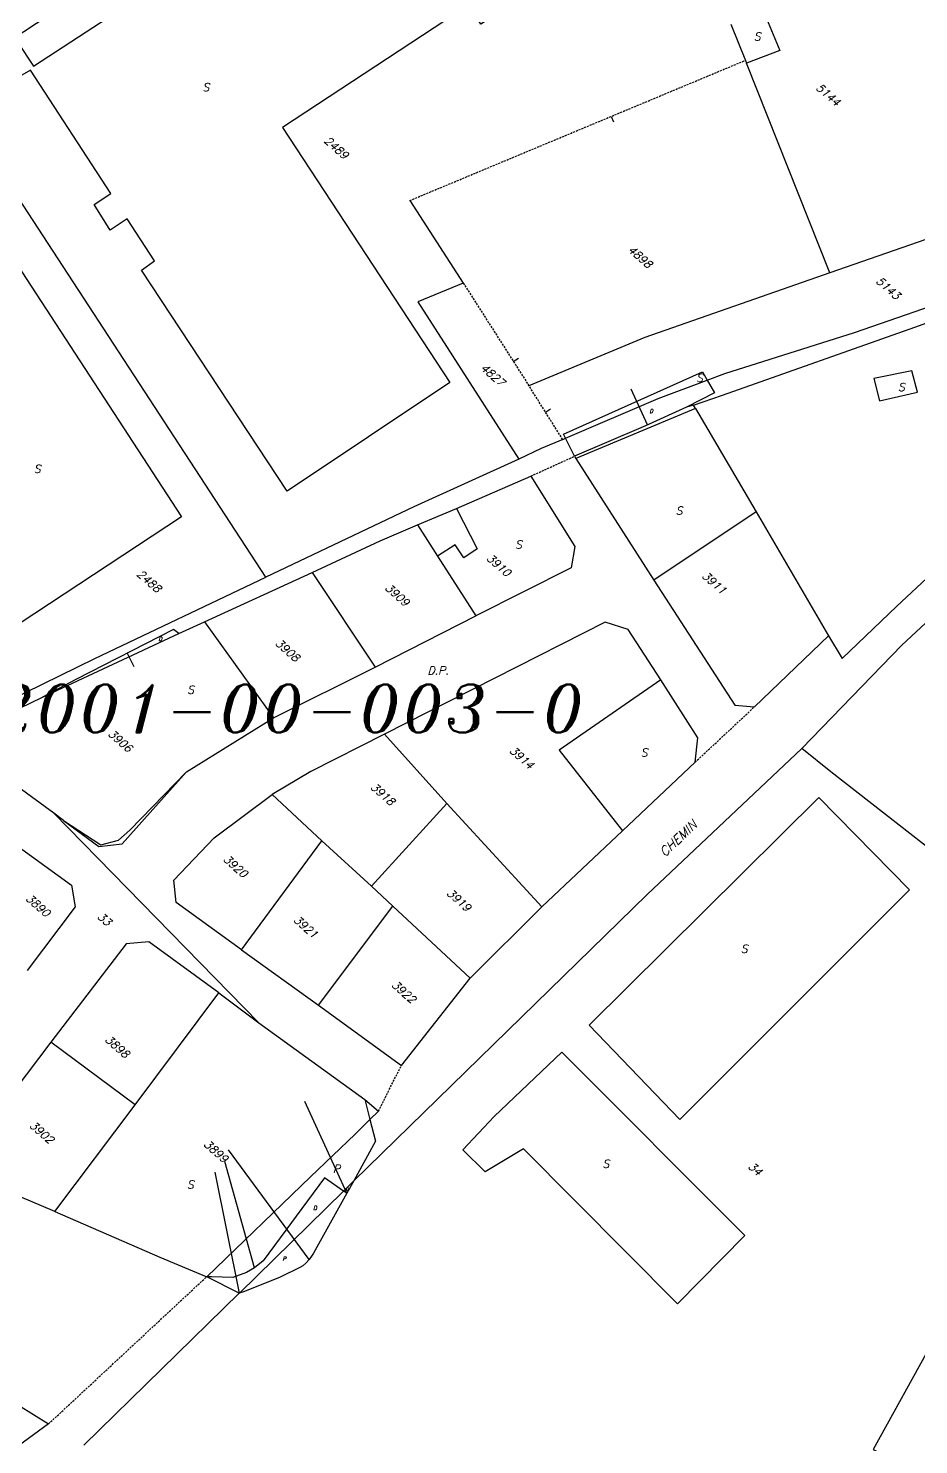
# Model space of a CAD drawing. Extents: x -334462 to -332769, y -29481 to -26664.
# Drawn here: x -333717.1 to -333605.9, y -27603.9 to -27427 of the extents above; entities that cross this region are included whole.
import ezdxf
from ezdxf.enums import TextEntityAlignment as Align

# ---------------------------------------------------------------- set-up
doc = ezdxf.new("R2010")
doc.units = 0
doc.header["$MEASUREMENT"] = 0
doc.linetypes.add('HIDDEN', pattern=[0.375, 0.25, -0.125])
for name, color, linetype in [('17', 7, 'CONTINUOUS'), ('18', 7, 'CONTINUOUS'), ('DP$DIVIDING$LINE', 7, 'CONTINUOUS'), ('ENC$$ST$$A$$TEXT', 7, 'CONTINUOUS'), ('ENCRO$$AREA$TEXT', 7, 'CONTINUOUS'), ('ENCROACHED$WALL', 7, 'CONTINUOUS'), ('MAP$SHEET$BOUND$', 7, 'CONTINUOUS'), ('PARCEL$BOUNDARY', 7, 'CONTINUOUS'), ('PARCEL$NUMBER', 7, 'CONTINUOUS'), ('STREET$TEXT', 7, 'CONTINUOUS'), ('STRUC$$FOOTPRINT', 7, 'CONTINUOUS')]:
    doc.layers.add(name, color=color, linetype=linetype)
doc.styles.add('ITALICT', font='ITALICT', dxfattribs={"height": 0.2})

msp = doc.modelspace()

# ---------------------------------------------------------------- linework, layer by layer
at = {"layer": '17', "color": 1, "linetype": 'Continuous'}
for p, q in [((-333656.54, -27468.62), (-333655.9, -27468.22)), ((-333652.53, -27474.95), (-333651.89, -27474.55))]:
    msp.add_line(p, q, dxfattribs=at)
at = {"layer": '18', "color": 1, "linetype": 'Continuous'}
msp.add_line((-333644.33, -27438.03), (-333644.04, -27438.72), dxfattribs=at)
at = {"layer": 'DP$DIVIDING$LINE', "color": 2, "linetype": 'HIDDEN'}
msp.add_line((-333654.34, -27482.95), (-333648.9, -27480.48), dxfattribs=at)
at = {"layer": 'DP$DIVIDING$LINE', "color": 30, "linetype": 'HIDDEN'}
for p, q in [((-333633.83, -27518.69), (-333626.43, -27511.79)), ((-333673.38, -27562.28), (-333670.52, -27556.58)), ((-333714.61, -27601.36), (-333694.84, -27582.96))]:
    msp.add_line(p, q, dxfattribs=at)
at = {"layer": 'ENC$$ST$$A$$TEXT', "color": 1, "linetype": 'Continuous'}
for p, q in [((-333639.79, -27476.56), (-333641.81, -27472.1)), ((-333704.78, -27505.09), (-333703.94, -27506.73)), ((-333677.32, -27572.54), (-333682.57, -27561.07)), ((-333688.87, -27581.87), (-333692.58, -27568.57))]:
    msp.add_line(p, q, dxfattribs=at)
at = {"layer": 'ENCRO$$AREA$TEXT', "color": 5, "linetype": 'Continuous'}
for p, q in [((-333682.03, -27580.81), (-333692.12, -27567.1)), ((-333690.76, -27585.02), (-333693.8, -27569.9))]:
    msp.add_line(p, q, dxfattribs=at)
at = {"layer": 'ENCROACHED$WALL', "color": 5, "linetype": 'Continuous'}
msp.add_line((-333690.78, -27585.03), (-333694.84, -27582.96), dxfattribs=at)
msp.add_lwpolyline([(-333677.32, -27572.54), (-333681.52, -27580.01), (-333681.74, -27580.39), (-333682.03, -27580.81), (-333682.45, -27581.26), (-333682.85, -27581.6), (-333683.22, -27581.83), (-333685.68, -27583.02), (-333690.12, -27584.83), (-333690.78, -27585.03)], dxfattribs=at)
at = {"layer": 'PARCEL$BOUNDARY', "color": 7, "linetype": 'Continuous'}
for p, q in [((-333727.66, -27433.97), (-333672.27, -27397.46)), ((-333629.35, -27426.51), (-333627.55, -27431.02)), ((-333627.55, -27431.02), (-333627.41, -27431.37)), ((-333617.02, -27457.56), (-333627.41, -27431.37)), ((-333687.45, -27495.57), (-333727.66, -27433.97)), ((-333669.47, -27448.53), (-333662.79, -27458.84)), ((-333589.72, -27448.09), (-333617.02, -27457.56)), ((-333634.03, -27474.09), (-333634.92, -27474.35)), ((-333633.79, -27474.5), (-333634.03, -27474.09)), ((-333633.79, -27474.5), (-333626.21, -27487.4)), ((-333650.37, -27478.38), (-333650.03, -27478.23)), ((-333648.9, -27480.48), (-333648.73, -27480.74)), ((-333648.73, -27480.74), (-333638.98, -27495.96)), ((-333663.62, -27487), (-333654.34, -27482.95)), ((-333668.51, -27489.04), (-333663.62, -27487)), ((-333626.21, -27487.4), (-333617.17, -27502.9)), ((-333668.51, -27489.04), (-333665.99, -27492.94)), ((-333665.99, -27492.94), (-333661.23, -27500.39)), ((-333695.12, -27501.16), (-333681.66, -27494.98)), ((-333681.66, -27494.98), (-333673.78, -27506.83)), ((-333673.78, -27506.83), (-333661.23, -27500.39)), ((-333715.35, -27510.58), (-333698.34, -27502.63)), ((-333698.34, -27502.63), (-333695.12, -27501.16)), ((-333695.12, -27501.16), (-333686.5, -27513.16)), ((-333626.43, -27511.79), (-333617.17, -27502.9)), ((-333686.5, -27513.16), (-333673.78, -27506.83)), ((-333720.98, -27513.29), (-333715.35, -27510.58)), ((-333697.36, -27519.91), (-333686.5, -27513.16)), ((-333664.83, -27523.87), (-333672.64, -27515.19)), ((-333642.89, -27527.25), (-333633.83, -27518.69)), ((-333713.94, -27525.07), (-333720.14, -27520.52)), ((-333686.68, -27522.71), (-333680.46, -27528.5)), ((-333664.83, -27523.87), (-333674.26, -27534.16)), ((-333652.99, -27536.76), (-333664.83, -27523.87)), ((-333688.34, -27551.24), (-333713.94, -27525.07)), ((-333712.75, -27525.96), (-333713.94, -27525.07)), ((-333652.99, -27536.76), (-333642.89, -27527.25)), ((-333690.51, -27542.12), (-333680.46, -27528.5)), ((-333680.46, -27528.5), (-333674.26, -27534.16)), ((-333671.61, -27536.67), (-333674.26, -27534.16)), ((-333680.86, -27549.04), (-333671.61, -27536.67)), ((-333671.61, -27536.67), (-333661.93, -27545.68)), ((-333652.99, -27536.76), (-333661.93, -27545.68)), ((-333690.51, -27542.12), (-333680.86, -27549.04)), ((-333670.52, -27556.58), (-333661.93, -27545.68)), ((-333703.77, -27561.49), (-333693.31, -27547.49)), ((-333693.31, -27547.49), (-333688.34, -27551.24)), ((-333680.86, -27549.04), (-333670.52, -27556.58)), ((-333688.34, -27551.24), (-333675.1, -27560.82)), ((-333703.77, -27561.49), (-333714.3, -27553.66)), ((-333675.1, -27560.82), (-333673.38, -27562.28)), ((-333713.81, -27574.83), (-333703.77, -27561.49)), ((-333673.38, -27562.28), (-333674.46, -27563.32)), ((-333713.81, -27574.83), (-333724.4, -27570.32)), ((-333676.45, -27570.98), (-333677.77, -27572.28)), ((-333690.78, -27585.03), (-333710.2, -27604.01)), ((-333714.61, -27601.36), (-333719.59, -27605))]:
    msp.add_line(p, q, dxfattribs=at)
at = {"layer": 'PARCEL$BOUNDARY', "color": 2, "linetype": 'HIDDEN'}
for p, q in [((-333669.47, -27448.53), (-333627.55, -27431.02)), ((-333662.79, -27458.84), (-333654.59, -27471.67)), ((-333650.37, -27478.38), (-333654.59, -27471.67))]:
    msp.add_line(p, q, dxfattribs=at)
at = {"layer": 'PARCEL$BOUNDARY', "color": 7, "linetype": 'Continuous'}
for points in [[(-333634.03, -27474.09), (-333630.42, -27472.85), (-333606.37, -27464.35), (-333587.71, -27457.6), (-333576.2, -27453.22), (-333570.1, -27463.26)], [(-333632.32, -27470.97), (-333630.11, -27470.15), (-333613.94, -27465.02), (-333599.96, -27460.17), (-333590.28, -27457.02), (-333576.66, -27452.35), (-333575.69, -27452.02)], [(-333617.02, -27457.56), (-333640.11, -27465.63), (-333654.59, -27471.67)], [(-333662.79, -27458.84), (-333668.45, -27461.19), (-333655.84, -27480.84)], [(-333617.17, -27502.9), (-333615.44, -27505.73), (-333608.62, -27499.2), (-333570.1, -27463.26)], [(-333539.17, -27503.58), (-333568.04, -27467), (-333593.13, -27490.23), (-333608, -27504.09), (-333620.48, -27516.97)], [(-333650.03, -27478.23), (-333638.45, -27473.25), (-333632.32, -27470.97)], [(-333634.92, -27474.35), (-333640.01, -27476.66), (-333644.88, -27478.75), (-333648.9, -27480.48)], [(-333650.37, -27478.38), (-333653.08, -27479.51), (-333655.84, -27480.84)], [(-333655.84, -27480.84), (-333668.97, -27486.81), (-333687.45, -27495.57)], [(-333654.34, -27482.95), (-333648.84, -27491.76), (-333649.31, -27494.4), (-333661.23, -27500.39)], [(-333681.66, -27494.98), (-333673.17, -27491.03), (-333668.51, -27489.04)], [(-333721.84, -27512.12), (-333708.83, -27505.72), (-333687.45, -27495.57)], [(-333638.98, -27495.96), (-333628.85, -27511.58), (-333626.43, -27511.79)], [(-333638.11, -27508.4), (-333642.19, -27502.12), (-333645.06, -27501.22), (-333672.64, -27515.19)], [(-333539.17, -27503.58), (-333555.42, -27517.08), (-333569.57, -27528.89), (-333584.86, -27541.47), (-333586.99, -27543.24), (-333595.45, -27536.64), (-333616.86, -27519.89), (-333620.48, -27516.97)], [(-333633.83, -27518.69), (-333633.5, -27515.67), (-333638.11, -27508.4)], [(-333672.64, -27515.19), (-333681.85, -27519.85), (-333686.68, -27522.71)], [(-333676.45, -27570.98), (-333639.82, -27535.2), (-333620.48, -27516.97)], [(-333712.75, -27525.96), (-333708.3, -27529.23), (-333705.42, -27528.9), (-333697.36, -27519.91)], [(-333690.51, -27542.12), (-333698.64, -27536.23), (-333698.95, -27533.43), (-333693.92, -27528.16), (-333686.68, -27522.71)], [(-333722.99, -27525.93), (-333711.73, -27534.04), (-333711.27, -27536.78), (-333717.28, -27544.71)], [(-333693.31, -27547.49), (-333702.09, -27541.14), (-333704.91, -27541.4), (-333714.3, -27553.66)], [(-333714.3, -27553.66), (-333725, -27567.8), (-333724.4, -27570.32)], [(-333781.54, -27560.04), (-333765.9, -27569.62), (-333750.17, -27579.29), (-333733.4, -27589.67), (-333714.61, -27601.36)], [(-333694.84, -27582.96), (-333681.89, -27570.5), (-333676.3, -27565.14), (-333674.46, -27563.32)], [(-333677.77, -27572.28), (-333690.76, -27585.02), (-333690.78, -27585.03)], [(-333713.81, -27574.83), (-333700.7, -27580.53), (-333694.84, -27582.96)]]:
    msp.add_lwpolyline(points, dxfattribs=at)
at = {"layer": 'STRUC$$FOOTPRINT', "color": 1, "linetype": 'Continuous'}
for p, q in [((-333728.93, -27440.6), (-333697.99, -27488.05)), ((-333606.75, -27469.81), (-333611.5, -27470.77)), ((-333633.79, -27474.5), (-333648.73, -27480.74)), ((-333648.9, -27480.48), (-333650.03, -27478.23)), ((-333626.21, -27487.4), (-333638.98, -27495.96)), ((-333647.05, -27551.54), (-333635.74, -27563.31)), ((-333675.1, -27560.82), (-333674.46, -27563.32)), ((-333676.45, -27570.98), (-333677.32, -27572.54)), ((-333627.61, -27577.82), (-333636.02, -27586.36))]:
    msp.add_line(p, q, dxfattribs=at)
for points in [[(-333648.61, -27415.39), (-333659.25, -27422.32), (-333657.72, -27424.64), (-333660.59, -27426.49), (-333662.07, -27424.1), (-333685.39, -27439.42), (-333664.46, -27471.27), (-333684.81, -27484.84), (-333703, -27457.24), (-333701.35, -27456.05), (-333704.76, -27450.8), (-333706.9, -27452.22), (-333708.92, -27449.03), (-333706.81, -27447.67), (-333716.85, -27432.23), (-333719.12, -27433.52), (-333721.15, -27430.48), (-333718.43, -27428.78), (-333716.47, -27431.73), (-333666.14, -27398.89), (-333668.22, -27395.79), (-333663.39, -27392.72)], [(-333625.34, -27424.8), (-333623.25, -27429.8), (-333627.41, -27431.37)], [(-333697.99, -27488.05), (-333721.84, -27503.75), (-333752.73, -27456.31), (-333728.93, -27440.6)], [(-333650.03, -27478.23), (-333650.28, -27477.73), (-333632.91, -27469.95), (-333632.32, -27470.97)], [(-333611.5, -27470.77), (-333610.81, -27473.57), (-333606.05, -27472.48), (-333606.75, -27469.81)], [(-333632.32, -27470.97), (-333631.41, -27472.57), (-333634.92, -27474.35)], [(-333663.62, -27487), (-333661.05, -27492.06), (-333662.73, -27493.18), (-333663.81, -27491.52), (-333665.99, -27492.94)], [(-333698.34, -27502.63), (-333698.97, -27502.13), (-333711.18, -27508.36), (-333715.35, -27510.58)], [(-333638.11, -27508.4), (-333650.8, -27517.19), (-333642.89, -27527.25)], [(-333712.75, -27525.96), (-333708.07, -27529.02), (-333705.87, -27528.45), (-333704.44, -27527.2), (-333697.36, -27519.91)], [(-333635.74, -27563.31), (-333607.05, -27534.62), (-333618.38, -27523.12), (-333647.05, -27551.54)], [(-333636.02, -27586.36), (-333655.26, -27567), (-333660.07, -27569.87), (-333662.85, -27567.11), (-333658.94, -27562.97), (-333650.47, -27554.91), (-333627.61, -27577.82)], [(-333674.46, -27563.32), (-333673.77, -27566.04), (-333676.45, -27570.98)], [(-333677.77, -27572.28), (-333680.14, -27570.62), (-333687.79, -27581), (-333688.87, -27581.87), (-333689.86, -27582.43), (-333691.56, -27583.06), (-333694.23, -27582.98), (-333694.84, -27582.96)], [(-333677.32, -27572.54), (-333677.66, -27572.34), (-333677.77, -27572.28)], [(-333604.13, -27591.06), (-333611.58, -27604.53), (-333571.05, -27625.44), (-333564.19, -27611.87)]]:
    msp.add_lwpolyline(points, dxfattribs=at)

# ---------------------------------------------------------------- texts
at = {"layer": 'DP$DIVIDING$LINE', "color": 2, "linetype": 'Continuous', "style": 'ITALICT'}
msp.add_text('D.P.', height=1, dxfattribs=at).set_placement((-333665.93, -27507.23), align=Align.MIDDLE)
at = {"layer": 'ENC$$ST$$A$$TEXT', "color": 1, "linetype": 'Continuous', "style": 'ITALICT'}
for s, height, p in [('D', 0.5, (-333639.32, -27474.84)), ('D', 0.5, (-333700.65, -27503.3)), ('P', 1, (-333678.63, -27569.48)), ('P', 0.5, (-333677.34, -27572.12))]:
    msp.add_text(s, height=height, dxfattribs=at).set_placement(p, align=Align.MIDDLE)
at = {"layer": 'ENCRO$$AREA$TEXT', "color": 5, "linetype": 'Continuous', "style": 'ITALICT'}
for s, p in [('D', (-333681.31, -27574.38)), ('P', (-333685.16, -27580.72))]:
    msp.add_text(s, height=0.5, dxfattribs=at).set_placement(p, align=Align.MIDDLE)
at = {"layer": 'MAP$SHEET$BOUND$', "color": 6, "linetype": 'Continuous', "style": 'ITALICT'}
msp.add_text('232001-00-003-0', height=6, dxfattribs=at).set_placement((-333690, -27512), align=Align.MIDDLE)
at = {"layer": 'PARCEL$NUMBER', "color": 7, "linetype": 'Continuous', "style": 'ITALICT'}
for s, p in [('5144', (-333617.21, -27435.3)), ('2489', (-333678.65, -27441.93)), ('4898', (-333640.7, -27455.55)), ('5143', (-333609.71, -27459.46)), ('4827', (-333659.1, -27470.31)), ('3910', (-333658.37, -27494.08)), ('2488', (-333702.03, -27496.06)), ('3911', (-333631.45, -27496.28)), ('3909', (-333671.04, -27497.79)), ('3908', (-333684.75, -27504.7)), ('3906', (-333705.64, -27516.01)), ('3914', (-333655.5, -27518.11)), ('3918', (-333672.85, -27522.67)), ('3920', (-333691.25, -27531.68)), ('3919', (-333663.34, -27535.91)), ('3890', (-333715.92, -27536.58)), ('33', (-333707.63, -27538.28)), ('3921', (-333682.47, -27539.26)), ('3922', (-333670.22, -27547.38)), ('3898', (-333706.02, -27554.21)), ('3902', (-333715.45, -27564.92)), ('3899', (-333693.69, -27567.28)), ('34', (-333626.33, -27569.48))]:
    msp.add_text(s, height=1, rotation=318.6325, dxfattribs=at).set_placement(p, align=Align.MIDDLE)
at = {"layer": 'STREET$TEXT', "color": 7, "linetype": 'Continuous', "style": 'ITALICT'}
msp.add_text('CHEMIN', height=1.15, rotation=43.5136, dxfattribs=at).set_placement((-333637.62, -27530.6))
at = {"layer": 'STRUC$$FOOTPRINT', "color": 1, "linetype": 'Continuous', "style": 'ITALICT'}
for p in [(-333626.07, -27428.03), (-333694.95, -27434.38), (-333633.29, -27470.69), (-333608.06, -27471.83), (-333716.02, -27482.06), (-333635.84, -27487.27), (-333655.9, -27491.5), (-333696.85, -27509.64), (-333640.2, -27517.48), (-333627.69, -27542), (-333644.97, -27568.86), (-333696.89, -27571.46)]:
    msp.add_text('S', height=1, dxfattribs=at).set_placement(p, align=Align.MIDDLE)

doc.saveas('drawing.dxf')
